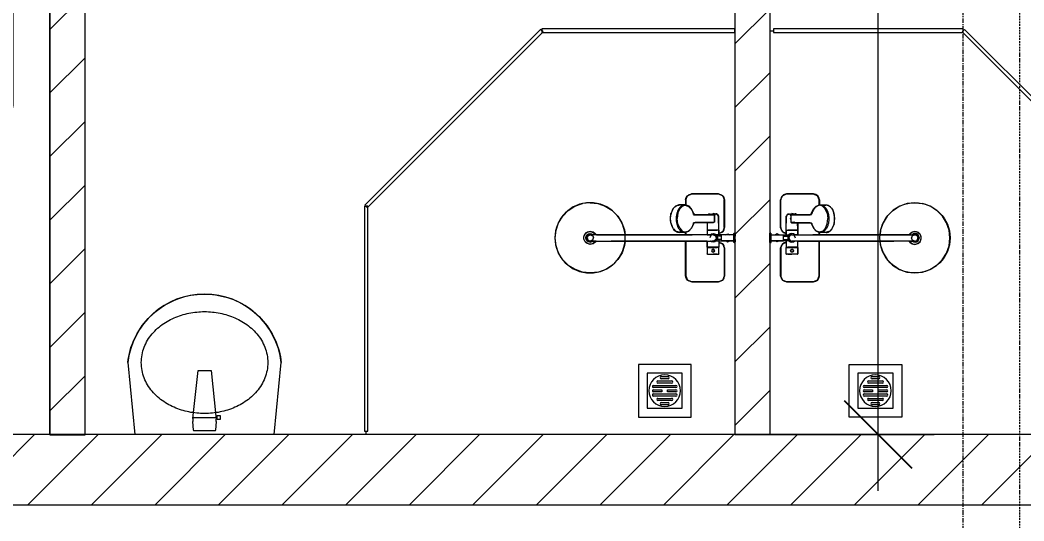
# Model space of a CAD drawing. Header units: millimetres. Extents: x 962 to 239635, y -15958 to 82755.
# Drawn here: x 174018 to 176876, y 35492 to 36917 of the extents above; entities that cross this region are included whole.
import ezdxf

# ---------------------------------------------------------------- set-up
doc = ezdxf.new("R2010")
doc.units = ezdxf.units.MM
doc.linetypes.add('Dash Dot 3_16_', pattern=[7.9375, 4.7625, -1.5875, 0, -1.5875])
doc.linetypes.add('Grid Line', pattern=[22.225, 12.7, -3.175, 3.175, -3.175])
for name, color, linetype, lineweight in [('0-1', 7, 'Continuous', 5), ('A-ANNO-DIMS', 211, 'Continuous', 9), ('A-ANNO-DIMS-160', 211, 'Continuous', 9), ('A-FLOR-2', 9, 'Continuous', 9), ('A-GLAZ-CURT-1', 254, 'Continuous', 9), ('A-GLAZ-CURT-2', 9, 'Continuous', 9), ('A-WALL-1', 253, 'Continuous', 18), ('A-WALL-3', 113, 'Continuous', 18), ('A-WALL-PATT-1', 10, 'Continuous', 9), ('A-WALL-PATT-2', 111, 'Continuous', 9), ('G-ANNO-SYMB-1', 111, 'Dash Dot 3_16_', 18), ('I-FURN', 30, 'Continuous', 9), ('I-FURN-1', 254, 'Continuous', 9), ('M-EQPM-1', 254, 'Continuous', 9), ('P-SANR-FIXT', 6, 'Continuous', 9), ('P-SANR-FIXT-1', 254, 'Continuous', 9), ('S-GRID-1', 1, 'Grid Line', 9)]:
    doc.layers.add(name, color=color, linetype=linetype, lineweight=lineweight)
doc.styles.add('UTM Avo', font='UTM Avo.ttf', dxfattribs={"width": 0.9, "height": 400})
doc.dimstyles.new('1_Dim_chi_tiet_2_5_1', dxfattribs={"dimscale": 304.8, "dimtxt": 399.720379, "dimasz": 0.629921, "dimexe": 0.524934, "dimexo": 0.0625, "dimgap": 0.052493, "dimtad": 1, "dimdec": 0, "dimrnd": 5, "dimzin": 0, "dimdsep": 46, "dimtxsty": 'UTM Avo', "dimblk1": 'OBLIQUE', "dimblk2": 'OBLIQUE', "dimsah": 1, "dimcen": 0.09, "dimdle": 0.524934, "dimazin": 0, "dimtfac": 1, "dimtdec": 4, "dimtix": 1, "dimtmove": 0, "dimatfit": 3, "dimfxl": 1.049869, "dimfxlon": 1, "dimtvp": 1, "dimtolj": 1, "dimtzin": 0, "dimarcsym": 2})
pattern_1 = [(45, (0, 0), (-90.50967, 90.50967), [])]

# ---------------------------------------------------------------- blocks, each defined once
blk = doc.blocks.new('93925000_0001 - 93925000_top_dwg_93925000_T-348115-TKCS_MB TẦNG 2')
at = {"layer": 'P-SANR-FIXT'}
for p, q in [((-125, -47.4), (-125, -123.4)), ((-29.3, -30.4), (-108, -30.4)), ((-46.3, -78.4), (-46.3, -46.7)), ((-27.2, -47.1), (-26.1, -47.1)), ((21.5, -45.9), (60.6, -46.7)), ((29.3, -30.4), (108, -30.4)), ((125, -47.4), (125, -123.4)), ((-27.2, -77.9), (-26.1, -77.9)), ((-9, -412.5), (-9, -62.5)), ((9, -62.5), (9, -412.5)), ((43, -78.7), (21.5, -79.2)), ((43, -64.7), (43, -117.7)), ((65.8, -117.7), (65.8, -64.7)), ((-108, -140.4), (-9, -140.4)), ((9, -140.4), (16.1, -140.4)), ((42.7, -117.9), (42.7, -117.9)), ((43.2, -117.6), (43.2, -117.5)), ((65.6, -117.5), (65.6, -117.6)), ((66.1, -117.9), (66.1, -117.9)), ((108, -140.4), (92.7, -140.4)), ((15.4, -159.1), (15.8, -143.3)), ((93, -143.3), (93.4, -159.1))]:
    blk.add_line(p, q, dxfattribs=at)
at = {"layer": 'P-SANR-FIXT', "flags": 128}
for points in [[(-45.8, -46.1), (-27.2, -46.1), (-27.2, -78.9), (-45.8, -78.9)], [(-26.1, -46), (-26.1, -78.9), (-9, -79)], [(21.5, -47.4), (21.5, -79.1), (9, -79)]]:
    blk.add_lwpolyline(points, dxfattribs=at)
at = {"layer": 'P-SANR-FIXT'}
for centre, radius in [((-36.5, -62.5), 3.95), ((0, -412.5), 100)]:
    blk.add_circle(centre, radius, dxfattribs=at)
for centre, radius, start, end in [((-108, -47.4), 17, 90, 180), ((-45.8, -46.6), 0.5, 90, 180), ((-29.3, -47.4), 17, 4.7626, 90), ((0, -62.5), 12, 318.5904, 221.4096), ((0, -62.5), 9, 90, 180.0008), ((0, -62.5), 9, 360, 90), ((29.3, -47.4), 17, 90, 175.2374), ((59.7, -57.1), 10.5, 38.6491, 85.492), ((108, -47.4), 17, 360, 90), ((-45.8, -78.4), 0.5, 180, 270), ((45.7, -61.8), 2.59, 155.1929, 175.7071), ((45.9, -61.8), 2.75, 130.8294, 155.1929), ((46.1, -62.1), 3.08, 110.5459, 130.8294), ((54.4, -334.8), 275.9, 88.2683, 91.7343), ((-11.1, -67.1), 76.9, 1.7693, 4.1075), ((65.2, -72.4), 3.46, 323.2522, 79.3541), ((-108, -123.4), 17, 180, 270), ((32.6, -143.6), 16.9, 172.414, 179.1297), ((33.7, -143.7), 17.9, 164.9525, 172.4168), ((35.2, -144.2), 19.5, 157.9614, 164.9563), ((37.1, -144.9), 21.6, 151.4775, 157.9654), ((39.3, -146.1), 24, 145.4892, 151.4815), ((41.5, -147.6), 26.8, 139.9517, 145.4927), ((43.6, -149.4), 29.5, 134.7867, 139.9744), ((46.2, -152), 33.2, 130.0223, 134.7808), ((47.7, -153.8), 35.5, 125.4414, 130.0144), ((49.9, -156.8), 39.2, 121.1773, 125.4365), ((50.6, -157.9), 40.5, 119.697, 121.1761), ((51, -158.7), 41.5, 117.0276, 119.7085), ((52.2, -161.1), 44.1, 113.3199, 117.0258), ((51.7, -159.9), 42.8, 109.7779, 113.2977), ((52.5, -162.2), 45.2, 106.1472, 109.7766), ((53.2, -164.5), 47.7, 103.9355, 106.1665), ((39.1, -108.2), 10.4, 284.3956, 285.5116), ((40.8, -114.2), 4.19, 285.5116, 289.9665), ((40.2, -112.5), 6, 289.9665, 292.7061), ((41.4, -115.3), 2.96, 292.7061, 296.5405), ((41.3, -115.1), 3.16, 296.9591, 300.8286), ((41.8, -115.8), 2.26, 300.8286, 305.287), ((42.1, -116.4), 1.64, 305.287, 309.9326), ((42.6, -116.9), 0.906, 309.9326, 315.24), ((66.5, -116.6), 1.39, 229.6335, 235.1234), ((66.3, -116.8), 1.08, 225.1702, 229.6335), ((67.3, -115.4), 2.79, 235.1234, 238.7439), ((67.2, -115.6), 2.6, 238.7439, 243.4573), ((67.8, -114.4), 3.89, 243.9189, 246.8313), ((68.1, -113.8), 4.52, 246.843, 250.4792), ((68.3, -113.2), 5.24, 250.478, 254.0406), ((68.5, -112.7), 5.75, 254.0357, 256.0561), ((55.4, -165.2), 48.4, 73.8659, 76.0481), ((56.2, -162.4), 45.5, 70.241, 73.86), ((57.4, -159.2), 42.1, 66.6693, 70.2637), ((56.5, -161.3), 44.3, 62.9815, 66.6728), ((58, -158.4), 41.1, 60.2783, 62.9855), ((57.7, -158.9), 41.7, 58.8444, 60.2824), ((59.2, -156.4), 38.7, 54.5377, 58.8482), ((60.9, -154), 35.8, 50.0034, 54.5405), ((62.8, -151.7), 32.8, 45.1921, 50.0042), ((65, -149.6), 29.8, 40.0487, 45.1896), ((87.6, -128.4), 1.5, 180, 187.5386), ((87.6, -128.4), 1.5, 258.6057, 270), ((67.2, -147.7), 26.8, 34.5125, 40.0422), ((69.4, -146.2), 24.2, 28.5363, 34.4919), ((73.8, -143.9), 19.2, 21.6374, 28.9183), ((71.2, -145), 22.1, 15.4436, 21.6374), ((76.8, -143.4), 16.2, 7.1859, 15.4436), ((73.9, -143.8), 19.1, 1.2699, 7.1859), ((108, -123.4), 17, 270, 360), ((32.7, -159), 17.3, 181.3198, 222.2619), ((76, -159), 17.4, 317.3098, 358.6393), ((54.2, -123), 60.6, 259.1395, 270.1494), ((54.2, -119.5), 64.1, 270.1494, 280.3637), ((0, -412.5), 18, 120.2491, 59.7509), ((0, -412.5), 12.2, 137.7946, 42.2054), ((0, -412.5), 9, 180, 0)]:
    blk.add_arc(centre, radius, start, end, dxfattribs=at)
for points, degree in [([(-12.9, 0), (-12.9, -1.5), (-12.9, -3)], 2), ([(12.9, 0), (0, 0), (-12.8, 0)], 2), ([(12.8, 0), (12.9, 0), (12.9, 0)], 2), ([(12.9, 0), (12.9, -1.5), (12.9, -3)], 2), ([(-12.9, -3), (0, -3), (12.8, -3)], 2), ([(-12.8, -3), (-12.9, -3), (-12.9, -3)], 2), ([(-8.5, -3.8), (-8.5, -20.9), (-8.5, -38)], 2), ([(8.5, -3.8), (8.5, -20.9), (8.5, -38)], 2), ([(-5, -46), (-15.5, -46), (-26.1, -46)], 2), ([(-8.5, -38), (0, -38), (8.5, -38)], 2), ([(-5, -38), (-5, -44.8), (-5, -51.6)], 2), ([(5, -38), (5, -44.8), (5, -51.6)], 2), ([(5, -46), (13.3, -46), (21.5, -46)], 2), ([(43.2, -61.6), (43.1, -62.2), (43.3, -62.8), (43, -63.5), (43, -64.1), (43, -64.7)], 5), ([(46.1, -59), (45.8, -59), (45.6, -59), (45.4, -59.1), (45.2, -59.1), (45, -59.2)], 5), ([(65.6, -61.6), (65.6, -60.8), (65.5, -60), (64.3, -59), (63.5, -59), (62.7, -59)], 5), ([(42.8, -182.5), (33, -180.6), (24.7, -176.4), (19.9, -170.7)], 3), ([(88.8, -170.8), (83.9, -176.5), (75.6, -180.7), (65.8, -182.5)], 3)]:
    blk.add_open_spline(points, degree=degree, dxfattribs=at)
for points, weights in [([(-9.3, -3), (-8.5, -3), (-8.5, -3.8)], [1, 0.707106775639, 1]), ([(9.3, -3), (8.5, -3), (8.5, -3.8)], [1, 0.707106765177, 1]), ([(21.5, -45.9), (21.5, -45.7), (21.5, -47.4)], [0.874147445041, 0.908470869121, 1]), ([(67.9, -74.4), (66.9, -75.7), (65.8, -76.4)], [1, 0.991614392871, 1]), ([(54.4, -167.3), (15.8, -167.3), (15.8, -143.6)], [1, 0.707106781187, 1]), ([(93, -143.6), (93, -167.3), (54.4, -167.3)], [1, 0.707106781187, 1])]:
    blk.add_rational_spline(points, weights, degree=2, dxfattribs=at)
blk.add_open_spline([(68, -50.6), (68.4, -51.1), (68.6, -51.7), (68.7, -53.5), (68.2, -54.7), (66.1, -57), (64.6, -58.1), (62.7, -59)], degree=3, knots=[0.3623591, 0.3623591, 0.3623591, 0.3623591, 0.4991435, 0.4991435, 0.7494159, 0.7494159, 0.9564651, 0.9564651, 0.9564651, 0.9564651], dxfattribs=at)
blk = doc.blocks.new('93925000_0001 - 93925000_top_dwg-348114-TKCS_MB TẦNG 2')
blk.add_blockref('93925000_0001 - 93925000_top_dwg_93925000_T-348115-TKCS_MB TẦNG 2', (0, 0))
blk = doc.blocks.new('93925000_0001 - 93925000_3D_low_dwg-348120-TKCS_MB TẦNG 2')
at = {"layer": 'P-SANR-FIXT'}
for p, q in [((-13, 0.4), (-12.1, 0.4)), ((-13, 0.4), (-11.6, 0.4)), ((-13, -2.4), (-13, 0.4)), ((-12.1, 0.4), (-9.1, 0.4)), ((-8, 0.4), (-11.6, 0.4)), ((-9.1, 0.4), (-5, 0.4)), ((-5, 0.4), (-8, 0.4)), ((-5, 0.4), (0, 0.4)), ((0, 0.4), (5.1, 0.4)), ((5.1, 0.4), (9, 0.4)), ((8.2, 0.4), (5.1, 0.4)), ((11.6, 0.4), (8.2, 0.4)), ((9, 0.4), (12, 0.4)), ((13, 0.4), (11.6, 0.4)), ((12, 0.4), (13, 0.4)), ((13, -2.4), (13, 0.4)), ((-13, -2.4), (-13, 0)), ((-12.1, -2.4), (-13, -2.4)), ((-13, -2.4), (-11.6, -2.4)), ((-12.1, -2.4), (-13, -2.4)), ((-13, -2.4), (-11.6, -2.4)), ((-9.1, -2.4), (-12.1, -2.4)), ((-9.1, -2.4), (-12.1, -2.4)), ((-11.6, -2.4), (-8.5, -2.4)), ((-11.6, -2.4), (-8.9, -2.4)), ((-11.1, -20.1), (-8.9, -14.6)), ((-8.9, -25.2), (-11.1, -20.1)), ((-5, -2.4), (-9.1, -2.4)), ((-8.9, -45.6), (-8.9, -2.4)), ((-6.1, -2.4), (-8.5, -2.4)), ((-8.5, -53.6), (-8.5, -2.4)), ((0, -2.4), (-5, -2.4)), ((5.1, -2.4), (0, -2.4)), ((5.1, -2.4), (9, -2.4)), ((6.1, -2.4), (8.5, -2.4)), ((11.6, -2.4), (8.5, -2.4)), ((8.5, -2.4), (8.5, -53.6)), ((8.9, -2.4), (8.9, -45.6)), ((11.6, -2.4), (8.9, -2.4)), ((11.1, -20.1), (8.9, -15)), ((8.9, -25.6), (11.1, -20.1)), ((9, -2.4), (12, -2.4)), ((9, -2.4), (12, -2.4)), ((13, -2.4), (11.6, -2.4)), ((13, -2.4), (11.6, -2.4)), ((12, -2.4), (13, -2.4)), ((12, -2.4), (13, -2.4)), ((13, -2.4), (13, 0)), ((-125, -47), (-120, -35)), ((-120, -35), (-125, -47)), ((-125, -123), (-125, -47)), ((-125, -47), (-125, -123)), ((-120, -35), (-108, -30)), ((-108, -30), (-120, -35)), ((-108, -30), (-29.2, -30)), ((-29.2, -30), (-108, -30)), ((-46.3, -45.7), (-27.2, -45.6)), ((-46.3, -46.9), (-46.3, -45.7)), ((-46.3, -45.7), (-46.3, -46.9)), ((-46.3, -50.5), (-46.3, -46.9)), ((-46.3, -50.5), (-46.3, -56.1)), ((-46.3, -56.1), (-46.3, -62.1)), ((-29.2, -30), (-17.2, -35)), ((-17.2, -35), (-29.2, -30)), ((-27.2, -46.8), (-27.2, -45.6)), ((-27.2, -46.8), (-27.2, -50.4)), ((-27.2, -56), (-27.2, -50.4)), ((-27.2, -62.1), (-27.2, -56)), ((-26.1, -46.8), (-26.1, -45.6)), ((-8.5, -45.6), (-26.1, -45.6)), ((-26.1, -46.8), (-26.1, -50.4)), ((-26.1, -56), (-26.1, -50.4)), ((-26.1, -62.1), (-26.1, -56)), ((-17.2, -35), (-12.8, -45.6)), ((-12.8, -45.6), (-17.2, -35)), ((-8.5, -53.6), (-11.2, -57.7)), ((-8.5, -53.6), (-11.2, -57.7)), ((-5.4, -54.9), (-9, -62.1)), ((-4.4, -50.9), (-8.5, -53.6)), ((-4.4, -50.9), (-8.5, -53.6)), ((0, -53.1), (-5.4, -54.9)), ((-4.6, -51), (-4.4, -50.9)), ((0, -50.1), (-4.4, -50.9)), ((4.4, -50.9), (0, -50.1)), ((2.5, -54.1), (0, -53.1)), ((4.4, -50.9), (4.6, -51)), ((4.4, -50.9), (8.5, -53.6)), ((4.4, -50.9), (8.5, -53.6)), ((9, -62.1), (6.4, -55.7)), ((21.5, -45.6), (8.5, -45.6)), ((11.1, -57.5), (8.5, -53.6)), ((11.2, -57.7), (8.5, -53.6)), ((11.2, -57.7), (8.5, -53.6)), ((17.2, -35), (12.8, -45.6)), ((12.8, -45.6), (17.2, -35)), ((17.2, -35), (29.2, -30)), ((17.2, -35), (29.2, -30)), ((21.5, -45.6), (60.6, -46.1)), ((21.5, -46.8), (21.5, -45.6)), ((21.5, -46.8), (21.5, -50.4)), ((21.5, -56), (21.5, -50.4)), ((21.5, -62.1), (21.5, -56)), ((29.2, -30), (108, -30)), ((108, -30), (29.2, -30)), ((60.6, -46.1), (66.7, -50.3)), ((66.7, -50.3), (69.5, -62.1)), ((108, -30), (120, -35)), ((120, -35), (108, -30)), ((120, -35), (125, -47)), ((125, -47), (120, -35)), ((125, -47), (125, -123)), ((125, -123), (125, -47)), ((-46.3, -68.1), (-46.3, -62.1)), ((-46.3, -73.7), (-46.3, -68.1)), ((-46.3, -77.3), (-46.3, -73.7)), ((-46.3, -78.5), (-46.3, -77.3)), ((-46.3, -78.5), (-46.3, -77.3)), ((-46.3, -78.5), (-27.2, -78.6)), ((-40.5, -62.1), (-39.4, -59.4)), ((-40.5, -62.1), (-39.3, -64.9)), ((-36.6, -58.1), (-39.4, -59.4)), ((-36.5, -66.1), (-39.3, -64.9)), ((-36.6, -58.1), (-33.6, -59.3)), ((-33.6, -64.8), (-36.5, -66.1)), ((-33.6, -59.3), (-32.5, -62.1)), ((-33.6, -64.8), (-32.5, -62.1)), ((-27.2, -68.2), (-27.2, -62.1)), ((-27.2, -73.8), (-27.2, -68.2)), ((-27.2, -77.4), (-27.2, -73.8)), ((-27.2, -78.6), (-27.2, -77.4)), ((-26.1, -68.2), (-26.1, -62.1)), ((-26.1, -73.8), (-26.1, -68.2)), ((-26.1, -77.4), (-26.1, -73.8)), ((-26.1, -78.6), (-26.1, -77.4)), ((-26.1, -78.6), (-9, -78.6)), ((-11.1, -57.5), (-12, -62.1)), ((-11.2, -57.7), (-12, -62.1)), ((-12, -62.1), (-11.2, -66.5)), ((-12, -62.1), (-11.2, -66.5)), ((-11.1, -57.5), (-11.2, -57.7)), ((-11.1, -66.7), (-11.2, -66.5)), ((-11.2, -66.5), (-9, -69.8)), ((-11.1, -66.7), (-9, -69.9)), ((-9, -62.1), (-9, -66.3)), ((-9, -79.5), (-9, -66.3)), ((-9, -79.5), (-9, -94.5)), ((6.4, -68.5), (0, -71.1)), ((9, -62.1), (7.9, -59.4)), ((9, -62.1), (9, -66.5)), ((9, -79.6), (9, -66.5)), ((9, -69.8), (11.2, -66.5)), ((9, -69.8), (11.2, -66.5)), ((9, -69.8), (11.1, -66.7)), ((9, -78.6), (21.5, -78.6)), ((9, -79.6), (9, -94.6)), ((11.1, -57.5), (11.2, -57.7)), ((11.1, -66.7), (12, -62.1)), ((11.1, -66.7), (11.2, -66.5)), ((12, -62.1), (11.2, -57.7)), ((12, -62.1), (11.2, -57.7)), ((11.2, -66.5), (12, -62.1)), ((21.5, -68.2), (21.5, -62.1)), ((21.5, -73.8), (21.5, -68.2)), ((21.5, -77.4), (21.5, -73.8)), ((21.5, -78.6), (21.5, -77.4)), ((21.5, -78.6), (44.3, -78.3)), ((43.3, -68.3), (43.8, -62.2)), ((43.3, -68.3), (44.3, -66.3)), ((44.3, -70.3), (43.3, -68.3)), ((44.3, -58.6), (44.2, -112.9)), ((65.4, -58.6), (44.3, -58.6)), ((52.7, -58.6), (54.8, -57.9)), ((54.8, -57.9), (56.9, -58.6)), ((65.4, -58.6), (65.4, -112.9)), ((66.3, -68.3), (65.4, -66.3)), ((65.4, -70.2), (66.3, -68.3)), ((66.3, -68.3), (65.5, -58.6)), ((66.7, -73.9), (69.5, -62.1)), ((-9, -94.5), (-9, -122.1)), ((9, -94.6), (9, -122.1)), ((44.2, -112.9), (42.7, -116.4)), ((65.4, -112.9), (67, -116.4)), ((-120, -135), (-125, -123)), ((-125, -123), (-120, -135)), ((-108, -140), (-120, -135)), ((-120, -135), (-108, -140)), ((-8.8, -140), (-108, -140)), ((-108, -140), (-8.8, -140)), ((-9, -122.1), (-9, -352.1)), ((16.1, -140), (8.8, -140)), ((8.8, -140), (16.1, -140)), ((9, -352.1), (9, -122.1)), ((16, -140.4), (19, -131.1)), ((16, -140.4), (16, -160.1)), ((19.3, -150.1), (16, -140.4)), ((27.2, -123.6), (19, -131.1)), ((42.7, -116.4), (27.2, -123.6)), ((67, -116.4), (82.2, -123.4)), ((82.2, -123.4), (90.4, -130.7)), ((90.4, -130.7), (93.7, -140.4)), ((90.7, -149.6), (93.7, -140.4)), ((108, -140), (93.6, -140)), ((93.6, -140), (108, -140)), ((93.7, -140.4), (93.7, -160.1)), ((108, -140), (120, -135)), ((108, -140), (120, -135)), ((125, -123), (120, -135)), ((120, -135), (125, -123)), ((16, -160.1), (18.8, -169)), ((19.3, -169.7), (16, -160.1)), ((27.5, -157.3), (19.3, -150.1)), ((25.5, -175.3), (19.3, -169.7)), ((27.5, -157.3), (39.8, -162.4)), ((39.8, -162.4), (54.8, -164.2)), ((70.6, -162.2), (54.8, -164.2)), ((70.6, -162.2), (82.5, -157.2)), ((90.7, -149.6), (82.5, -157.2)), ((90.7, -169.3), (82.5, -176.8)), ((90.6, -169.4), (88.2, -171.6)), ((93.7, -160.1), (90.7, -169.3)), ((39.8, -182), (27.5, -177)), ((39.6, -182), (54.8, -183.9)), ((39.8, -182), (54.8, -183.9)), ((54.8, -183.9), (70.6, -181.9)), ((54.8, -183.9), (69.3, -182.2)), ((82.5, -176.8), (70.6, -181.9)), ((82.2, -177), (79.6, -178.1)), ((-21.4, -314.2), (-42.5, -321.4)), ((-9, -312.8), (-21.4, -314.2)), ((22.5, -314.4), (9, -312.9)), ((-61.8, -333.3), (-77.7, -348.9)), ((-42.5, -321.4), (-61.8, -333.3)), ((43, -321.6), (22.5, -314.4)), ((61.9, -333.3), (43, -321.6)), ((78.8, -350.3), (61.9, -333.3)), ((-89.8, -367.9), (-97.3, -388.9)), ((-77.7, -348.9), (-89.8, -367.9)), ((-9, -374.4), (-9, -352.1)), ((9, -374.3), (9, -352.1)), ((90.5, -369.3), (78.8, -350.3)), ((97.6, -390.1), (90.5, -369.3)), ((-97.3, -388.9), (-100, -411.9)), ((-11.8, -397.7), (-16.7, -404)), ((-9, -396.3), (-11.8, -397.7)), ((-9, -394.7), (-9, -374.4)), ((-9, -394.7), (-9, -407.6)), ((9, -394.5), (9, -374.3)), ((9, -394.5), (9, -407.4)), ((11.7, -397.6), (9, -396.3)), ((11.7, -397.6), (16.7, -403.7)), ((11.7, -397.6), (16.7, -403.7)), ((100, -411.9), (97.6, -390.1)), ((-100, -411.9), (-97.6, -433.8)), ((-16.7, -404), (-18.5, -411.9)), ((-18.5, -411.9), (-18.5, -411.9)), ((-18.5, -411.9), (-16.5, -420.1)), ((-16.5, -420.1), (-11.3, -426.5)), ((-12, -411.9), (-9, -404.4)), ((-8.3, -420.6), (-12, -411.9)), ((-11.3, -426.5), (-3.9, -430)), ((-5.4, -404.7), (-9, -411.9)), ((-9, -407.6), (-9, -411.9)), ((-9, -411.9), (-9, -411.9)), ((0, -423.9), (-8.3, -420.6)), ((-5.4, -404.7), (-6.3, -405.5)), ((-5.4, -419.1), (-6.2, -418.4)), ((-5.4, -404.7), (0, -402.9)), ((0, -420.9), (-5.4, -419.1)), ((0, -420.9), (-5.4, -419.1)), ((5.4, -404.7), (0, -402.9)), ((5.4, -419.1), (0, -420.9)), ((5.4, -419.1), (0, -420.9)), ((8.7, -420.2), (0, -423.9)), ((4.1, -429.9), (11.7, -426.2)), ((9, -411.9), (5.4, -404.7)), ((5.4, -404.7), (6.2, -405.4)), ((5.4, -419.1), (9, -411.6)), ((5.4, -419.1), (9, -411.9)), ((6.2, -418.4), (5.4, -419.1)), ((8.7, -420.2), (12, -411.9)), ((12, -411.9), (9, -404.9)), ((9, -411.9), (9, -407.4)), ((9, -411.6), (9, -411.9)), ((16.5, -420.1), (11.7, -426.2)), ((18.5, -411.9), (16.5, -420.1)), ((16.7, -403.7), (18.5, -411.9)), ((16.7, -403.7), (18.5, -411.9)), ((18.5, -411.9), (18.5, -411.9)), ((100, -411.9), (97.5, -433.9)), ((-97.6, -433.8), (-90.5, -454.4)), ((-90.5, -454.4), (-78.4, -473.9)), ((-3.9, -430), (4.1, -429.9)), ((78, -474.5), (89.8, -455.8)), ((89.8, -455.8), (97.5, -433.9)), ((-78.4, -473.9), (-62.2, -490.2)), ((61.9, -490.4), (78, -474.5)), ((-62.2, -490.2), (-43.5, -501.9)), ((-43.5, -501.9), (-22.2, -509.4)), ((-22.2, -509.4), (-0.1, -511.9)), ((-0.1, -511.9), (22.1, -509.4)), ((22.1, -509.4), (42.9, -502.2)), ((42.9, -502.2), (61.9, -490.4))]:
    blk.add_line(p, q, dxfattribs=at)
blk = doc.blocks.new('93925000_0001 - FMM 93925000-401075-TKCS_MB TẦNG 2')
at = {"extrusion": (0, 0, -1), "zscale": -1, "rotation": 180}
for name in ['93925000_0001 - 93925000_top_dwg-348114-TKCS_MB TẦNG 2', '93925000_0001 - 93925000_3D_low_dwg-348120-TKCS_MB TẦNG 2']:
    blk.add_blockref(name, (0, 0), dxfattribs=at)
blk = doc.blocks.new('bonruatreo - Chậu rửa-401074-TKCS_MB TẦNG 2')
at = {"layer": 'P-SANR-FIXT-1'}
for p, q in [((218.6, -205), (198.4, 0)), ((-198.4, 0), (-218.6, -205)), ((-33, -37.3), (-31.4, -12.2)), ((-30.2, -11), (30.2, -11)), ((31.4, -12.2), (33, -37.3)), ((-44.7, -42.8), (-35.6, -42.8)), ((-44.7, -54.2), (-44.7, -42.8)), ((-35.6, -54.2), (-44.7, -54.2)), ((-35.6, -42.8), (-35.6, -44.2)), ((-35.6, -44.2), (-33.1, -44.2)), ((-35.6, -44.2), (-35.6, -52.9)), ((-35.6, -52.9), (-35.6, -54.2)), ((-32.2, -52.9), (-35.6, -52.9)), ((-32.2, -52.9), (-33.1, -44.2)), ((32.7, -48.5), (-32.7, -48.5)), ((-18.5, -182.5), (-32.2, -52.9)), ((33, -45.4), (18.5, -182.5)), ((18.5, -182.5), (-18.5, -182.5))]:
    blk.add_line(p, q, dxfattribs=at)
at = {"layer": 'P-SANR-FIXT-1', "flags": 128}
blk.add_lwpolyline([(218.6, -205), (217.4, -213.7), (215.9, -222.4), (214, -231), (211.8, -239.5), (209.3, -247.9), (206.4, -256.2), (203.2, -264.4), (199.6, -272.5), (195.8, -280.4), (191.6, -288.1), (187.1, -295.7), (182.3, -303.1), (177.3, -310.3), (171.9, -317.3), (166.3, -324.1), (160.4, -330.6), (154.2, -336.9), (147.8, -342.9), (141.2, -348.7), (134.3, -354.2), (127.3, -359.4), (120, -364.4), (112.5, -369), (104.9, -373.4), (97.1, -377.4), (89.1, -381.2), (81, -384.6), (72.7, -387.6), (64.4, -390.4), (55.9, -392.8), (47.3, -394.8), (38.7, -396.6), (30, -397.9), (21.3, -399), (12.5, -399.6), (3.7, -400), (-5.1, -399.9), (-13.9, -399.6), (-22.6, -398.8), (-31.4, -397.8), (-40.1, -396.3), (-48.7, -394.5), (-57.2, -392.4), (-65.7, -390), (-74, -387.2), (-82.2, -384.1), (-90.3, -380.6), (-98.3, -376.8), (-106.1, -372.7), (-113.7, -368.3), (-121.1, -363.6), (-128.4, -358.7), (-135.4, -353.4), (-142.2, -347.8), (-148.8, -342), (-155.2, -335.9), (-161.3, -329.6), (-167.2, -323), (-172.8, -316.2), (-178.1, -309.2), (-183.1, -302), (-187.8, -294.6), (-192.2, -287), (-196.4, -279.2), (-200.2, -271.3), (-203.7, -263.2), (-206.8, -255), (-209.7, -246.6), (-212.2, -238.2), (-214.3, -229.7), (-216.1, -221.1), (-217.6, -212.4), (-218.6, -205)], dxfattribs=at)
at = {"layer": 'P-SANR-FIXT-1'}
for centre, radius, start, end in [((-30.1, -12.3), 1.3, 91.2278, 176.4003), ((30.1, -12.3), 1.3, 3.5997, 88.7722), ((5.5, -41.4), 38.7, 173.966, 184.1457), ((-5.5, -41.4), 38.7, 353.966, 6.034), ((0, -180), 220, 186.525, 353.475)]:
    blk.add_arc(centre, radius, start, end, dxfattribs=at)
for points in [[(-180, -205), (-180, -197.6), (-178.6, -182.7), (-172.4, -161.2), (-162.5, -141.1), (-149.4, -123), (-133.8, -107), (-116.1, -93.4), (-96.9, -82.1), (-76.5, -73.2), (-55.2, -66.5), (-33.3, -62.1), (-11.2, -59.9), (11.1, -59.9), (33.3, -62.1), (55.2, -66.5), (76.5, -73.2), (96.9, -82.1), (116.1, -93.4), (133.8, -107.1), (149.5, -123), (162.5, -141.2), (172.4, -161.2), (178.6, -182.7), (180, -197.6), (180, -205)], [(180, -205), (180, -212.4), (178.6, -227.3), (172.4, -248.8), (162.5, -268.8), (149.5, -287), (133.8, -302.9), (116.1, -316.6), (96.9, -327.9), (76.5, -336.8), (55.2, -343.5), (33.3, -347.9), (11.1, -350.1), (-11.2, -350.1), (-33.3, -347.9), (-55.2, -343.5), (-76.5, -336.8), (-96.9, -327.9), (-116.1, -316.6), (-133.8, -303), (-149.4, -287), (-162.5, -268.9), (-172.4, -248.8), (-178.6, -227.3), (-180, -212.4), (-180, -205)]]:
    blk.add_open_spline(points, degree=3, dxfattribs=at)
blk = doc.blocks.new('System Panel - Glazed-943108-TKCS_MB TẦNG 2')
at = {"layer": 'A-GLAZ-CURT-2'}
for p, q in [((275, 5), (-275, 5)), ((-275, 5), (-275, -5)), ((275, -5), (275, 5)), ((-275, -5), (275, -5))]:
    blk.add_line(p, q, dxfattribs=at)
blk = doc.blocks.new('System Panel - Glazed-943106-TKCS_MB TẦNG 2')
at = {"layer": 'A-GLAZ-CURT-2'}
for p, q in [((320.2, 5), (-320.2, 5)), ((-320.2, 5), (-320.2, -5)), ((320.2, -5), (320.2, 5)), ((-320.2, -5), (320.2, -5))]:
    blk.add_line(p, q, dxfattribs=at)
blk = doc.blocks.new('System Panel - Glazed-943107-TKCS_MB TẦNG 2')
at = {"layer": 'A-GLAZ-CURT-2'}
for p, q in [((353.6, 5), (-353.6, 5)), ((-353.6, 5), (-353.6, -5)), ((353.6, -5), (353.6, 5)), ((-353.6, -5), (353.6, -5))]:
    blk.add_line(p, q, dxfattribs=at)
blk = doc.blocks.new('HE BEP B_ - HE BEP B_-440115-TKCS_MB TẦNG 2')
at = {"layer": 'I-FURN'}
for p, q in [((599.3, 521.3), (1380.9, 521.3)), ((569.3, 491.3), (569.3, 119.3)), ((1410.9, 491.3), (1410.9, 119.3)), ((679.8, 418.4), (675.4, 414)), ((675.4, 414), (704.6, 384.9)), ((709, 389.3), (679.8, 418.4)), ((897.4, 421.2), (868.3, 392)), ((872.7, 387.6), (901.8, 416.8)), ((901.8, 416.8), (897.4, 421.2)), ((1078.5, 416.8), (1082.9, 421.2)), ((1107.6, 387.6), (1078.5, 416.8)), ((1082.9, 421.2), (1112, 392)), ((1271.3, 389.3), (1300.4, 418.4)), ((1304.8, 414), (1275.7, 384.9)), ((1300.4, 418.4), (1304.8, 414)), ((704.6, 384.9), (709, 389.3)), ((868.3, 392), (872.7, 387.6)), ((1112, 392), (1107.6, 387.6)), ((1275.7, 384.9), (1271.3, 389.3)), ((672.7, 196.4), (701.8, 225.6)), ((706.2, 221.2), (677.1, 192.1)), ((701.8, 225.6), (706.2, 221.2)), ((865.5, 223.9), (869.9, 228.3)), ((894.6, 194.8), (865.5, 223.9)), ((869.9, 228.3), (899, 199.2)), ((1110.3, 228.3), (1081.2, 199.2)), ((1085.6, 194.8), (1114.7, 223.9)), ((1114.7, 223.9), (1110.3, 228.3)), ((1278.4, 225.6), (1274, 221.2)), ((1274, 221.2), (1303.2, 192.1)), ((1307.6, 196.4), (1278.4, 225.6)), ((677.1, 192.1), (672.7, 196.4)), ((899, 199.2), (894.6, 194.8)), ((1081.2, 199.2), (1085.6, 194.8)), ((1303.2, 192.1), (1307.6, 196.4)), ((656.9, 130.4), (656.9, 126.5)), ((689.4, 130.4), (656.9, 130.4)), ((656.9, 126.5), (689.4, 126.5)), ((689.4, 126.5), (689.4, 130.4)), ((1290.8, 126.5), (1290.8, 130.4)), ((1290.8, 130.4), (1323.3, 130.4)), ((1323.3, 126.5), (1290.8, 126.5)), ((1323.3, 130.4), (1323.3, 126.5)), ((599.3, 89.3), (1380.9, 89.3))]:
    blk.add_line(p, q, dxfattribs=at)
for centre, radius in [((787.2, 306.6), 142.6), ((787.2, 306.6), 131.3), ((1193, 306.6), 142.6), ((1193, 306.6), 131.3), ((787.2, 306.6), 87.2), ((1193, 306.6), 87.2), ((787.2, 306.6), 43.6), ((1193, 306.6), 43.6), ((787.2, 306.6), 30.9), ((1193, 306.6), 30.9)]:
    blk.add_circle(centre, radius, dxfattribs=at)
for centre, radius, start, end in [((599.3, 491.3), 30, 90, 180), ((1380.9, 491.3), 30, 0, 90), ((681.9, 131.3), 24.7, 145.204, 163.9419), ((676.6, 135), 18.1, 120.7976, 145.204), ((673.2, 140.7), 11.5, 90, 120.7976), ((673.2, 140.7), 11.5, 59.2024, 90), ((669.8, 135), 18.1, 34.796, 59.2024), ((664.4, 131.3), 24.7, 16.0581, 34.796), ((1315.8, 131.3), 24.7, 145.204, 163.9419), ((1310.5, 135), 18.1, 120.7976, 145.204), ((1307.1, 140.7), 11.5, 90, 120.7976), ((1307.1, 140.7), 11.5, 59.2024, 90), ((1303.7, 135), 18.1, 34.796, 59.2024), ((1298.3, 131.3), 24.7, 16.0581, 34.796), ((599.3, 119.3), 30, 180, 270), ((690.4, 128.8), 33.5, 163.9419, 180), ((690.4, 128.8), 33.5, 180, 196.0581), ((681.9, 126.4), 24.7, 196.0581, 214.796), ((673.1, 128.4), 11.6, 9.9102, 170.0898), ((673.1, 128.4), 11.6, 189.7177, 350.2823), ((664.4, 126.4), 24.7, 325.204, 343.9419), ((655.9, 128.8), 33.5, 0, 16.0581), ((655.9, 128.8), 33.5, 343.9419, 0), ((1324.3, 128.8), 33.5, 163.9419, 180), ((1324.3, 128.8), 33.5, 180, 196.0581), ((1315.8, 126.4), 24.7, 196.0581, 214.796), ((1307.2, 128.4), 11.6, 9.9102, 170.0898), ((1307.2, 128.4), 11.6, 189.7177, 350.2823), ((1298.3, 126.4), 24.7, 325.204, 343.9419), ((1289.8, 128.8), 33.5, 0, 16.0581), ((1289.8, 128.8), 33.5, 343.9419, 0), ((1380.9, 119.3), 30, 270, 0), ((676.6, 122.6), 18.1, 214.796, 239.2024), ((673.2, 116.9), 11.5, 239.2024, 270), ((673.2, 116.9), 11.5, 270, 300.7976), ((669.8, 122.6), 18.1, 300.7976, 325.204), ((1310.5, 122.6), 18.1, 214.796, 239.2024), ((1307.1, 116.9), 11.5, 239.2024, 270), ((1307.1, 116.9), 11.5, 270, 300.7976), ((1303.7, 122.6), 18.1, 300.7976, 325.204)]:
    blk.add_arc(centre, radius, start, end, dxfattribs=at)
at = {"layer": 'I-FURN-1'}
for p, q in [((2000, 600), (2000, 0)), ((2000, 0), (2000, 600)), ((2000, 0), (0, 0)), ((0, 0), (2000, 0)), ((0, 0), (0, -1600)), ((0, 0), (0, -1600)), ((-495.6, -337.9), (-495.6, -1182.5)), ((-121.9, -320.4), (-478.1, -320.4)), ((-104.4, -1182.5), (-104.4, -337.9)), ((-410.2, -351.9), (-410.2, -822.3)), ((-388, -347.1), (-183.5, -347.1)), ((-382.2, -347.1), (-382.2, -827.2)), ((-354.2, -347.1), (-354.2, -827.2)), ((-326.2, -347.1), (-326.2, -827.2)), ((-298.2, -347.1), (-298.2, -827.2)), ((-270.2, -347.1), (-270.2, -827.2)), ((-242.2, -347.1), (-242.2, -827.2)), ((-214.2, -347.1), (-214.2, -827.2)), ((-186.2, -347.1), (-186.2, -827.2)), ((-158.2, -353.5), (-158.2, -820.8)), ((-441.3, -773.8), (-441.3, -400.4)), ((-130.2, -400.4), (-130.2, -773.8)), ((-183.5, -827.2), (-388, -827.2)), ((-371.1, -881.2), (-184.4, -881.2)), ((-424.5, -1120), (-424.5, -934.5)), ((-131.1, -934.5), (-131.1, -1120)), ((-314.6, -1078.3), (-419.7, -999.4)), ((-453.5, -1016.6), (-446.4, -1004.2)), ((-444.4, -1042.1), (-323.5, -1093.7)), ((-323.5, -1093.7), (-314.6, -1078.3)), ((-478.1, -1200), (-121.9, -1200)), ((-184.4, -1173.3), (-371.1, -1173.3)), ((0, -1600), (-600, -1600)), ((0, -1600), (-600, -1600))]:
    blk.add_line(p, q, dxfattribs=at)
for centre, radius in [((-451.1, -961.5), 17.8), ((-317.8, -1028.4), 22.2), ((-451.1, -1068.2), 17.8)]:
    blk.add_circle(centre, radius, dxfattribs=at)
for centre, radius, start, end in [((-478.1, -337.9), 17.5, 90, 180), ((-121.9, -337.9), 17.5, 360, 90), ((-388, -400.4), 53.3, 90, 180), ((-183.5, -400.4), 53.3, 0, 90), ((-388, -773.8), 53.3, 180, 270), ((-183.5, -773.8), 53.3, 270, 0), ((-371.1, -934.5), 53.3, 90, 180), ((-184.4, -934.5), 53.3, 0, 90), ((-431, -1013.1), 17.8, 50.5382, 150.0479), ((-438.1, -1025.5), 17.8, 150.0479, 249.4621), ((-371.1, -1120), 53.3, 180, 270), ((-184.4, -1120), 53.3, 270, 0), ((-478.1, -1182.5), 17.5, 180, 270), ((-121.9, -1182.5), 17.5, 270, 360)]:
    blk.add_arc(centre, radius, start, end, dxfattribs=at)
blk = doc.blocks.new('THU NUOC - THU NUOC-461820-TKCS_MB TẦNG 2')
at = {"layer": 'M-EQPM-1'}
for p, q in [((-66.3, 70.6), (-66.3, -79.4)), ((83.7, 70.6), (-66.3, 70.6)), ((83.7, -79.4), (83.7, 70.6)), ((58.7, 45.6), (-41.3, 45.6)), ((-41.3, 45.6), (-41.3, -54.4)), ((-1.1, 35.6), (18.5, 35.6)), ((18.5, 29.6), (-1.1, 29.6)), ((58.7, -54.4), (58.7, 45.6)), ((-23.3, 10.8), (40.9, 10.8)), ((40.9, 4.8), (-23.3, 4.8)), ((-11, 23.3), (28.5, 23.3)), ((28.5, 17.3), (-11, 17.3)), ((-23.3, -1.2), (0.7, -1.2)), ((0.7, -7.2), (-23.3, -7.2)), ((-23.3, -13.6), (40.9, -13.6)), ((40.9, -19.6), (-23.3, -19.6)), ((-11, -26.1), (28.5, -26.1)), ((0.7, -1.2), (0.7, -7.2)), ((16.7, -1.2), (40.9, -1.2)), ((16.7, -7.2), (16.7, -1.2)), ((40.9, -7.2), (16.7, -7.2)), ((-41.3, -54.4), (58.7, -54.4)), ((28.5, -32.1), (-11, -32.1)), ((-1.1, -38.5), (18.5, -38.5)), ((18.5, -44.5), (-1.1, -44.5)), ((-66.3, -79.4), (83.7, -79.4))]:
    blk.add_line(p, q, dxfattribs=at)
for centre, radius, start, end in [((8.7, -4.4), 45, 0, 180), ((8.7, -4.4), 45, 0, 180), ((-1.1, 32.6), 3, 90, 270), ((18.5, 32.6), 3, 270, 90), ((-23.3, 7.8), 3, 90, 270), ((-11, 20.3), 3, 90, 270), ((28.5, 20.3), 3, 270, 90), ((40.9, 7.8), 3, 270, 90), ((8.7, -4.4), 45, 180, 360), ((8.7, -4.4), 45, 180, 360), ((-23.3, -4.2), 3, 90, 270), ((-23.3, -16.6), 3, 90, 270), ((-11, -29.1), 3, 90, 270), ((28.5, -29.1), 3, 270, 90), ((40.9, -4.2), 3, 270, 90), ((40.9, -16.6), 3, 270, 90), ((-1.1, -41.5), 3, 90, 270), ((18.5, -41.5), 3, 270, 90)]:
    blk.add_arc(centre, radius, start, end, dxfattribs=at)
blk = doc.blocks.new('93925000_0001 - FMM 93925000-348244-TKCS_MB TẦNG 2')
for name in ['93925000_0001 - 93925000_3D_low_dwg-348120-TKCS_MB TẦNG 2', '93925000_0001 - 93925000_top_dwg-348114-TKCS_MB TẦNG 2']:
    blk.add_blockref(name, (0, 0))
blk = doc.blocks.new('System Panel - Glazed-943051-TKCS_MB TẦNG 2')
at = {"layer": 'A-GLAZ-CURT-2'}
for p, q in [((270, 5), (-270, 5)), ((-270, 5), (-270, -5)), ((270, -5), (270, 5)), ((-270, -5), (270, -5))]:
    blk.add_line(p, q, dxfattribs=at)
blk = doc.blocks.new('System Panel - Glazed-943053-TKCS_MB TẦNG 2')
at = {"layer": 'A-GLAZ-CURT-2'}
for p, q in [((353.6, 5), (-353.6, 5)), ((-353.6, 5), (-353.6, -5)), ((353.6, -5), (353.6, 5)), ((-353.6, -5), (353.6, -5))]:
    blk.add_line(p, q, dxfattribs=at)
blk = doc.blocks.new('THU NUOC - THU NUOC-455054-TKCS_MB TẦNG 2')
at = {"layer": 'M-EQPM-1'}
for p, q in [((-66.3, -70.6), (-66.3, 79.4)), ((-66.3, 79.4), (83.7, 79.4)), ((83.7, 79.4), (83.7, -70.6)), ((58.7, 54.4), (-41.3, 54.4)), ((-41.3, 54.4), (-41.3, -45.6)), ((-11, 32.1), (28.5, 32.1)), ((-1.1, 44.5), (18.5, 44.5)), ((18.5, 38.5), (-1.1, 38.5)), ((58.7, -45.6), (58.7, 54.4)), ((-23.3, 19.6), (40.9, 19.6)), ((40.9, 13.6), (-23.3, 13.6)), ((-23.3, 7.2), (0.7, 7.2)), ((0.7, 1.2), (-23.3, 1.2)), ((28.5, 26.1), (-11, 26.1)), ((0.7, 7.2), (0.7, 1.2)), ((16.7, 1.2), (16.7, 7.2)), ((16.7, 7.2), (40.9, 7.2)), ((40.9, 1.2), (16.7, 1.2)), ((-23.3, -4.8), (40.9, -4.8)), ((40.9, -10.8), (-23.3, -10.8)), ((-11, -17.3), (28.5, -17.3)), ((28.5, -23.3), (-11, -23.3)), ((-41.3, -45.6), (58.7, -45.6)), ((-1.1, -29.6), (18.5, -29.6)), ((18.5, -35.6), (-1.1, -35.6)), ((83.7, -70.6), (-66.3, -70.6))]:
    blk.add_line(p, q, dxfattribs=at)
for centre, radius, start, end in [((8.7, 4.4), 45, 0, 180), ((8.7, 4.4), 45, 360, 180), ((-11, 29.1), 3, 90, 270), ((-1.1, 41.5), 3, 90, 270), ((18.5, 41.5), 3, 270, 90), ((28.5, 29.1), 3, 270, 90), ((8.7, 4.4), 45, 180, 0), ((8.7, 4.4), 45, 180, 360), ((-23.3, 16.6), 3, 90, 270), ((-23.3, 4.2), 3, 90, 270), ((40.9, 16.6), 3, 270, 90), ((40.9, 4.2), 3, 270, 90), ((-23.3, -7.8), 3, 90, 270), ((-11, -20.3), 3, 90, 270), ((28.5, -20.3), 3, 270, 90), ((40.9, -7.8), 3, 270, 90), ((-1.1, -32.6), 3, 90, 270), ((18.5, -32.6), 3, 270, 90)]:
    blk.add_arc(centre, radius, start, end, dxfattribs=at)
blk = doc.blocks.new('NCV_TKTC_TANG 2_rvt-1-TKCS_MB TẦNG 2')
at = {"layer": 'A-WALL-PATT-1'}
h = blk.add_hatch(dxfattribs=at)
h.set_pattern_fill('FP_1', color=256, style=0, pattern_type=2)
h.set_pattern_definition(pattern_1)
h.paths.add_polyline_path([(112452.6, 35736.9), (112452.6, 37836.9), (112352.6, 37836.9), (112352.6, 35736.9)])
h = blk.add_hatch(dxfattribs=at)
h.set_pattern_fill('FP_1', color=256, style=0, pattern_type=2)
h.set_pattern_definition(pattern_1)
h.paths.add_polyline_path([(114302.6, 35737.4), (114402.6, 35737.4), (114402.6, 37837.4), (114302.6, 37837.4), (114302.6, 35786.2)])
at = {"layer": 'A-FLOR-2'}
for p, q in [((112352.6, 35737.4), (112352.6, 37836.9)), ((114402.6, 36886.9), (114412.6, 36886.9)), ((113252.6, 35737.4), (113252.6, 35746.9))]:
    blk.add_line(p, q, dxfattribs=at)
at = {"layer": 'A-WALL-1'}
for p, q in [((112352.6, 37836.9), (112352.6, 35736.9)), ((112452.6, 35736.9), (112452.6, 37836.9)), ((114302.6, 37837.4), (114302.6, 36305.6)), ((114402.6, 36305.6), (114402.6, 37837.4)), ((114302.6, 36289.4), (114302.6, 35737.4)), ((114402.6, 35737.4), (114402.6, 36289.4)), ((112352.6, 35736.9), (112452.6, 35736.9)), ((114302.6, 35737.4), (114402.6, 35737.4))]:
    blk.add_line(p, q, dxfattribs=at)
at = {"layer": 'A-GLAZ-CURT-1'}
for name, p, rotation in [('System Panel - Glazed-943108-TKCS_MB TẦNG 2', (114027.6, 36887.4), 180), ('System Panel - Glazed-943107-TKCS_MB TẦNG 2', (113502.6, 36637.4), 45), ('System Panel - Glazed-943053-TKCS_MB TẦNG 2', (115202.6, 36637.4), 135), ('System Panel - Glazed-943106-TKCS_MB TẦNG 2', (113252.6, 36067.1), 90)]:
    blk.add_blockref(name, p, dxfattribs=dict(at, rotation=rotation))
blk.add_blockref('System Panel - Glazed-943051-TKCS_MB TẦNG 2', (114682.6, 36887.4), dxfattribs=at)
at = {"layer": 'I-FURN-1', "rotation": 180}
blk.add_blockref('HE BEP B_ - HE BEP B_-440115-TKCS_MB TẦNG 2', (111752.6, 36337.4), dxfattribs=at)
at = {"layer": 'M-EQPM-1', "rotation": 180}
blk.add_blockref('THU NUOC - THU NUOC-461820-TKCS_MB TẦNG 2', (114111.3, 35857.9), dxfattribs=at)
at = {"layer": 'M-EQPM-1'}
blk.add_blockref('THU NUOC - THU NUOC-455054-TKCS_MB TẦNG 2', (114693.8, 35857.9), dxfattribs=at)
at = {"layer": 'P-SANR-FIXT-1'}
for name, p, rotation in [('93925000_0001 - FMM 93925000-401075-TKCS_MB TẦNG 2', (114302.6, 36297.4), 90.0000000000001), ('93925000_0001 - FMM 93925000-348244-TKCS_MB TẦNG 2', (114402.6, 36297.4), 89.9999999999999), ('bonruatreo - Chậu rửa-401074-TKCS_MB TẦNG 2', (112792.6, 35737.4), 180)]:
    blk.add_blockref(name, p, dxfattribs=dict(at, rotation=rotation))
blk = doc.blocks.new('DIMBLOCK321-TKCS_MB TẦNG 2')
at = {"layer": 'A-ANNO-DIMS-160'}
for p, q in [((176461, 35577.4), (176461, 45697.4)), ((176141, 45537.4), (176621, 45537.4)), ((176461, 45537.4), (176141, 45537.4)), ((176141, 35737.4), (176621, 35737.4)), ((176461, 35737.4), (176141, 35737.4))]:
    blk.add_line(p, q, dxfattribs=at)
at = {"layer": 'A-ANNO-DIMS-160', "lineweight": 25}
for p, q in [((176461, 45537.4), (176365, 45633.4)), ((176461, 45537.4), (176557, 45441.4)), ((176461, 35737.4), (176365, 35833.4)), ((176461, 35737.4), (176557, 35641.4))]:
    blk.add_line(p, q, dxfattribs=at)
at = {"layer": 'A-ANNO-DIMS-160', "color": 0, "insert": (175941.3, 40089.6), "char_height": 400, "width": 1314.636, "attachment_point": 1, "rotation": 90, "line_spacing_factor": 1.110334, "style": 'UTM Avo'}
blk.add_mtext('9800', dxfattribs=at)
blk = doc.blocks.new('_Oblique')
at = {"color": 0, "linetype": 'ByBlock', "lineweight": -2}
blk.add_line((-0.5, -0.5), (0.5, 0.5), dxfattribs=at)

msp = doc.modelspace()

# ---------------------------------------------------------------- hatches: boundary and pattern name
at = {"layer": 'A-WALL-PATT-2'}
h = msp.add_hatch(dxfattribs=at)
h.set_pattern_fill('FP_1', color=256, style=0, pattern_type=2)
h.set_pattern_definition([(45, (61750.9, 0), (-90.50967, 90.50967), [])])
h.paths.add_polyline_path([(175900.1, 35537.4), (178003.5, 35537.4), (178003.5, 35737.4), (173203.4, 35737.4), (173203.4, 35537.4), (175094, 35537.4)])
h.paths.add_polyline_path([(173003.4, 35537.4), (173003.4, 35737.4), (171243.5, 35737.4), (171243.5, 35537.4)])
h.paths.add_polyline_path([(170003.5, 35537.4), (170153.5, 35537.4), (170153.5, 35737.4), (170003.5, 35737.4)])

# ---------------------------------------------------------------- linework, layer by layer
at = {"layer": 'A-WALL-3'}
for p, q in [((178003.5, 35737.4), (173203.4, 35737.4)), ((173203.4, 35537.4), (178003.5, 35537.4))]:
    msp.add_line(p, q, dxfattribs=at)
at = {"layer": 'G-ANNO-SYMB-1'}
msp.add_line((176863.5, 82373.8), (176863.5, 13547.9), dxfattribs=at)
at = {"layer": 'S-GRID-1'}
msp.add_line((176703.5, 19351.6), (176703.5, 76542.3), dxfattribs=at)

# ---------------------------------------------------------------- block references
at = {"layer": '0-1'}
msp.add_blockref('NCV_TKTC_TANG 2_rvt-1-TKCS_MB TẦNG 2', (61750.9, 0), dxfattribs=at)

# ---------------------------------------------------------------- dimensions: what is measured, and where the dimension line sits
at = {"layer": 'A-ANNO-DIMS'}
dim = msp.add_linear_dim(base=(176461, 45537.4), p1=(176141, 35737.4), p2=(176141, 45537.4), angle=90, dimstyle='1_Dim_chi_tiet_2_5_1', override={"dimpost": '<>', "dimfxl": 9800}, dxfattribs=at)
dim.commit()
dim.dimension.update_dxf_attribs({"geometry": 'DIMBLOCK321-TKCS_MB TẦNG 2', "text_midpoint": (176238, 40637.4)})

doc.saveas('drawing.dxf')
